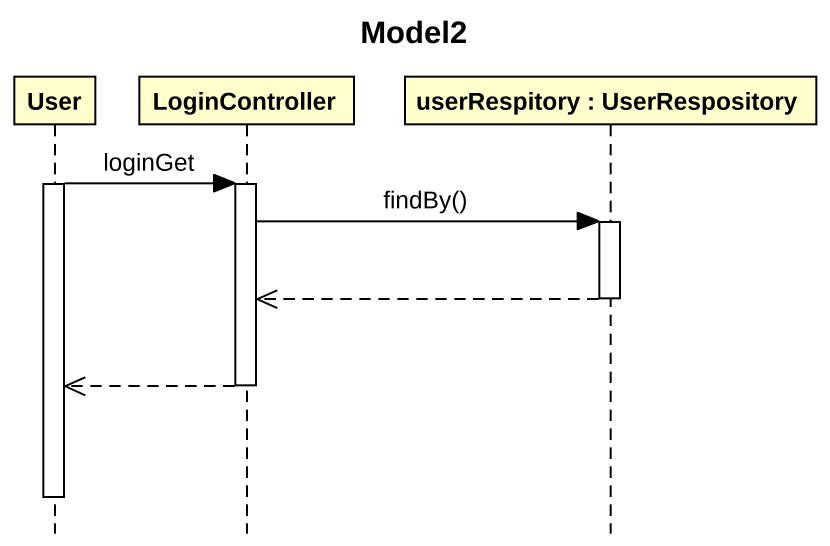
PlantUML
@startuml
title Model2
hide footbox
participant User
participant LoginController
participant "userRespitory : UserRespository" as userRespitory

activate User
User -> LoginController : loginGet
activate LoginController
LoginController -> userRespitory : findBy()
activate userRespitory
userRespitory -->> LoginController
deactivate userRespitory
LoginController -->> User
deactivate LoginController
deactivate User
@enduml
